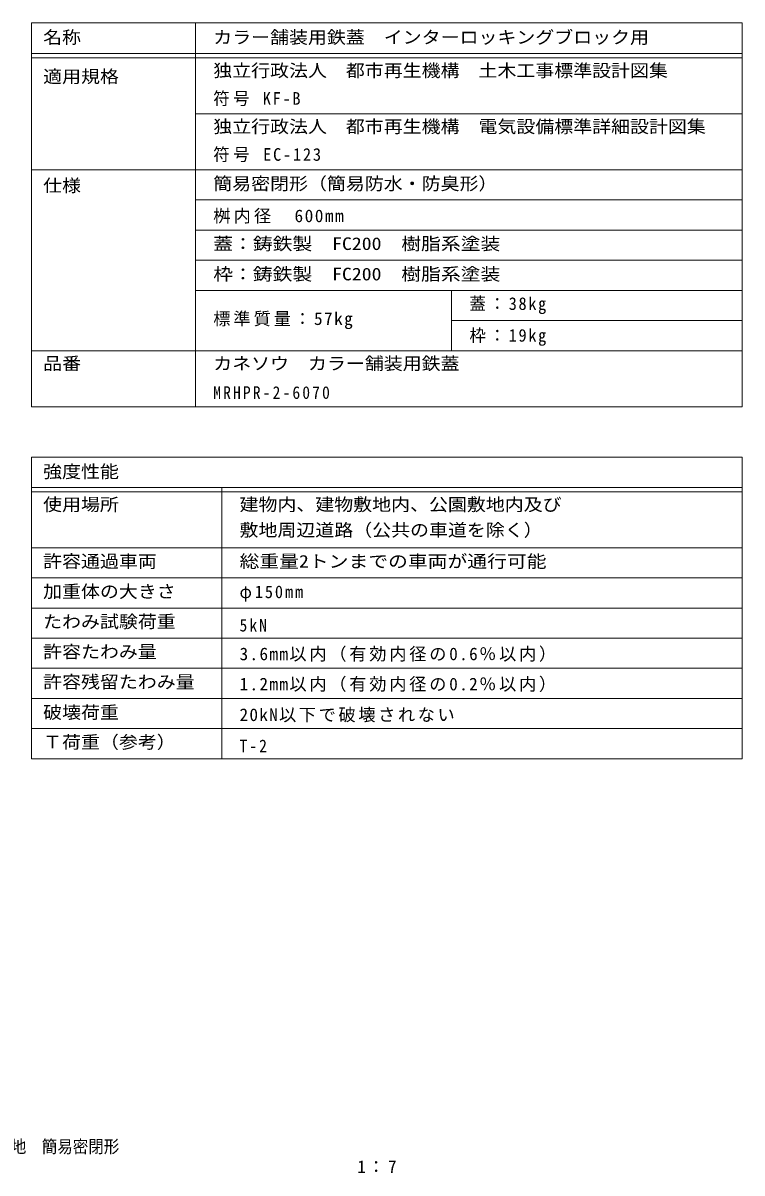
# Model space of a CAD drawing. Units: millimetres on the paper, enlarged 7 times. Extents: x -1184 to 1314, y -946 to 925.
# Drawn here: x 145 to 1314, y -943 to 925 of the extents above; entities that cross this region are included whole.
import ezdxf
from ezdxf.enums import TextEntityAlignment as Align

# ---------------------------------------------------------------- set-up
doc = ezdxf.new("R2010")
doc.units = ezdxf.units.MM
doc.header["$LTSCALE"] = 7
doc.layers.add('F-5_F-5ﾚｲﾔ', color=2, linetype='Continuous')
doc.layers.add('F-F_F-Fﾚｲﾔ', color=7, linetype='Continuous', lineweight=9)
doc.styles.add('ＭＳ ゴシック', font='')
doc.styles.get('ＭＳ ゴシック').set_extended_font_data('MS Gothic')

msp = doc.modelspace()

# ---------------------------------------------------------------- linework, layer by layer
at = {"layer": 'F-F_F-Fﾚｲﾔ'}
for p, q in [((158.805, 925.4), (1313.805, 925.4)), ((158.805, 925.4), (158.805, 301.89)), ((425.147, 925.4), (425.147, 301.89)), ((1313.805, 925.4), (1313.805, 301.89)), ((158.805, 875.89), (1313.805, 875.89)), ((158.805, 868.89), (1313.805, 868.89)), ((425.147, 777.89), (1313.805, 777.89)), ((158.805, 686.89), (1313.805, 686.89)), ((425.147, 637.89), (1313.805, 637.89)), ((425.147, 588.89), (1313.805, 588.89)), ((425.147, 539.89), (1313.805, 539.89)), ((425.147, 490.89), (1313.805, 490.89)), ((841.702, 490.89), (841.702, 392.89)), ((841.702, 441.89), (1313.805, 441.89)), ((158.805, 392.89), (1313.805, 392.89)), ((158.805, 301.89), (1313.805, 301.89)), ((158.805, 219.688), (1313.805, 219.688)), ((158.805, 219.688), (158.805, -270.312)), ((1313.805, 219.688), (1313.805, -270.312)), ((158.805, 170.688), (1313.805, 170.688)), ((467.892, 170.688), (467.892, -270.312)), ((158.805, 163.688), (1313.805, 163.688)), ((158.805, 72.688), (1313.805, 72.688)), ((158.805, 23.688), (1313.805, 23.688)), ((1313.805, -25.312), (158.805, -25.312)), ((1313.805, -74.312), (158.805, -74.312)), ((1313.805, -123.312), (158.805, -123.312)), ((1313.805, -172.312), (158.805, -172.312)), ((158.805, -221.312), (1313.805, -221.312)), ((158.805, -270.312), (1313.805, -270.312))]:
    msp.add_line(p, q, dxfattribs=at)

# ---------------------------------------------------------------- texts
at = {"layer": 'F-5_F-5ﾚｲﾔ', "style": 'ＭＳ ゴシック'}
for s, width, p in [('カラー舗装用鉄蓋\u3000インターロッキングブロック用', 1.1, (454.081, 885.772)), ('独立行政法人\u3000都市再生機構\u3000土木工事標準設計図集', 1.1, (454.081, 831.714)), ('独立行政法人\u3000都市再生機構\u3000電気設備標準詳細設計図集', 1.1, (454.081, 740.714)), ('簡易密閉形（簡易防水・防臭形）', 1.1, (454.081, 647.992)), ('蓋：鋳鉄製\u3000FC200\u3000樹脂系塗装', 1.15, (454.081, 550.371)), ('カラー舗装用鉄蓋\u3000インターロッキングブロック用\u3000鋳鉄目地\u3000簡易密閉形', 0.9, (-555.576, -916.895))]:
    msp.add_text(s, height=20.53, dxfattribs=dict(at, width=width)).set_placement(p, align=Align.BOTTOM_LEFT)
at = {"layer": 'F-5_F-5ﾚｲﾔ', "char_height": 20.53, "attachment_point": 7, "style": 'ＭＳ ゴシック'}
for s, insert in [('\\T1.21;\\W0.95;符号\\~KF-B', (454.081, 790.224)), ('\\T1.22;\\W0.95;符号\\~EC-123', (454.081, 699.224)), ('\\T1.18;桝内径\u3000600mm', (454.081, 599.371)), ('\\T1.2;\\W0.95;蓋：38kg', (870.637, 452.372)), ('\\T1.17;標準質量：57kg', (454.081, 427.89)), ('\\T1.28;\\W0.9;MRHPR-2-6070', (454.081, 314.224)), ('\\T1.19;1：7', (688.275, -943.468))]:
    msp.add_mtext(s, dxfattribs=dict(at, insert=insert))
at = {"layer": 'F-F_F-Fﾚｲﾔ', "color": 2, "style": 'ＭＳ ゴシック'}
for s, width, p in [('名称', 1.1, (177.437, 885.772)), ('適用規格', 1.1, (177.437, 822.067)), ('仕様', 1.1, (177.437, 644.89)), ('枠：鋳鉄製\u3000FC200\u3000樹脂系塗装', 1.15, (454.081, 500.992)), ('品番', 1.1, (177.437, 355.714)), ('カネソウ\u3000カラー舗装用鉄蓋', 1.1, (454.081, 355.714)), ('強度性能', 1.1, (177.437, 180.06)), ('使用場所', 1.1, (177.437, 126.512)), ('建物内、建物敷地内、公園敷地内及び', 1.1, (496.827, 126.512)), ('敷地周辺道路（公共の車道を除く）', 1.1, (496.827, 85.022)), ('許容通過車両', 1.1, (177.437, 34.169)), ('総重量2トンまでの車両が通行可能', 1.15, (496.827, 34.169)), ('加重体の大きさ', 1.1, (177.437, -14.831)), ('たわみ試験荷重', 1.1, (177.437, -63.831)), ('許容たわみ量', 1.1, (177.437, -112.831)), ('許容残留たわみ量', 1.1, (177.437, -161.832)), ('破壊荷重', 1.1, (177.437, -211.312)), ('Ｔ荷重（参考）', 1.1, (177.437, -259.657))]:
    msp.add_text(s, height=20.53, dxfattribs=dict(at, width=width)).set_placement(p, align=Align.BOTTOM_LEFT)
at = {"layer": 'F-F_F-Fﾚｲﾔ', "color": 2, "char_height": 20.53, "attachment_point": 7, "style": 'ＭＳ ゴシック'}
for s, insert in [('\\T1.2;\\W0.95;枠：19kg', (870.637, 400.796)), ('\\T1.23;\\W0.95;φ150mm', (496.827, -14.831)), ('\\T1.27;\\W0.9;5kN', (496.827, -63.831)), ('\\T1.16;3.6mm以内（有効内径の0.6％以内）', (496.827, -112.831)), ('\\T1.16;1.2mm以内（有効内径の0.2％以内）', (496.827, -161.832)), ('\\T1.15;20kN以下で破壊されない', (496.827, -211.312)), ('\\T1.27;\\W0.9;T-2', (496.827, -259.657))]:
    msp.add_mtext(s, dxfattribs=dict(at, insert=insert))

doc.saveas('drawing.dxf')
